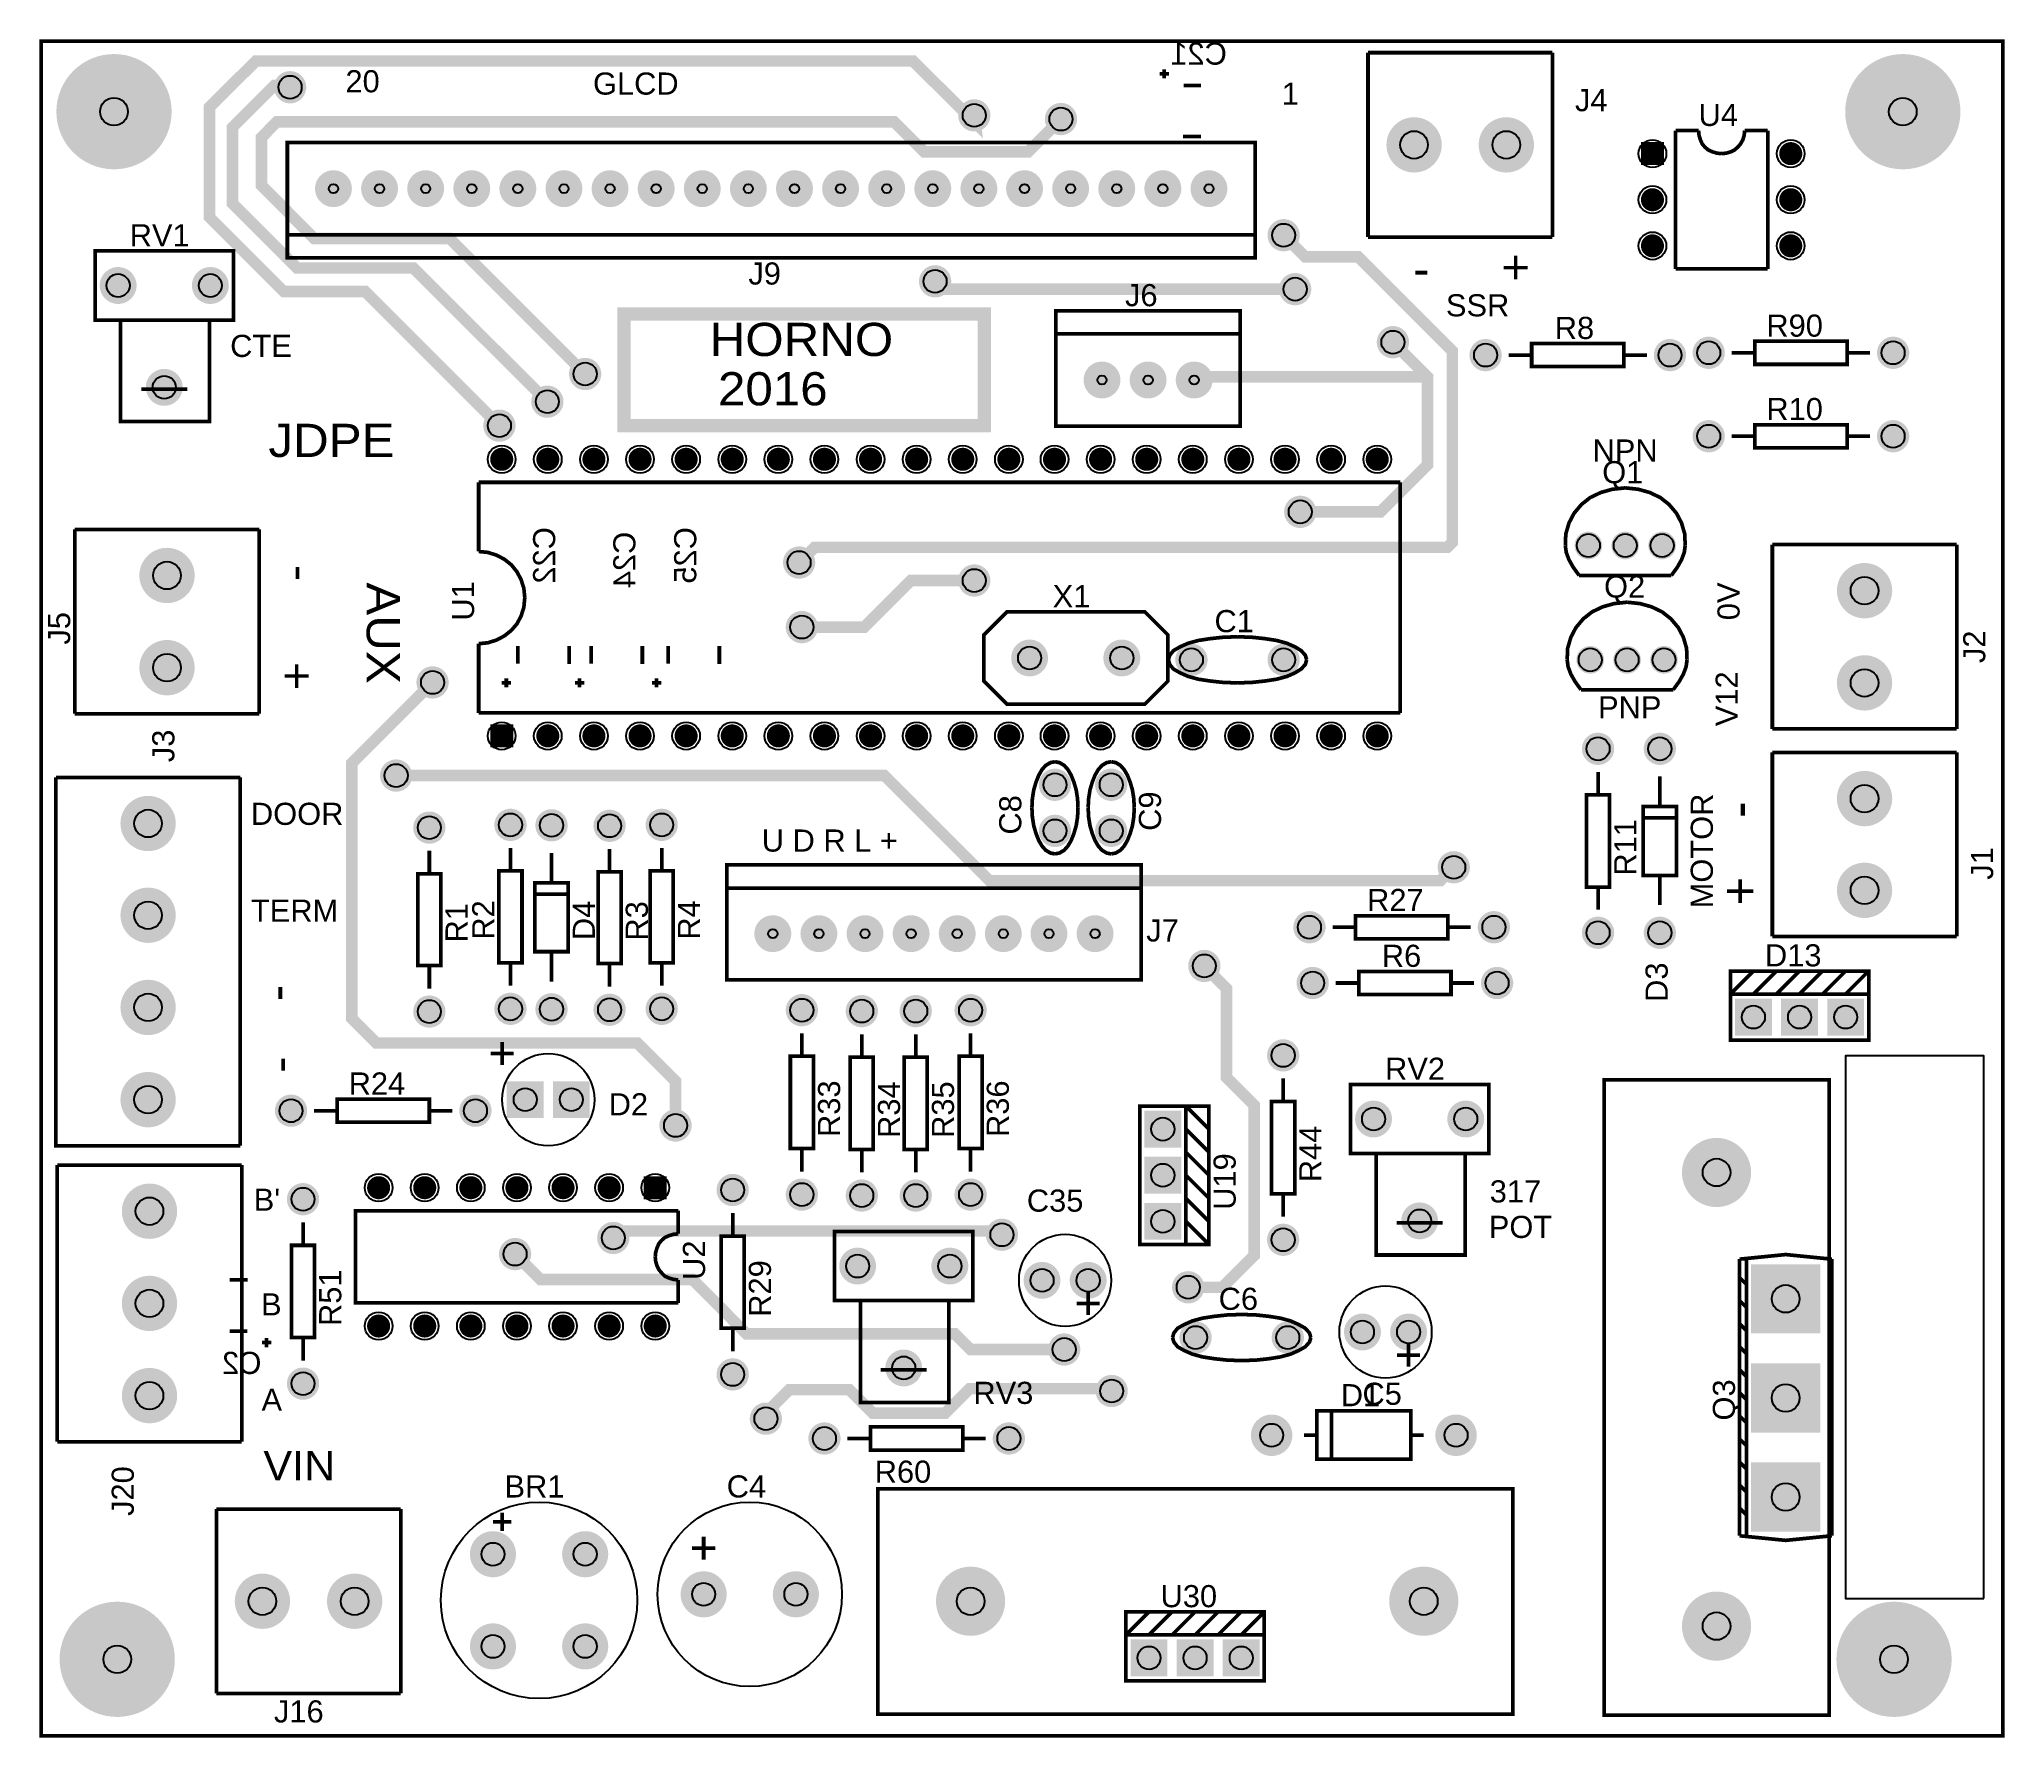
# Model space of a CAD drawing. Extents: x -2.13 to 2.13, y -1.84 to 1.85.
import ezdxf

# ---------------------------------------------------------------- set-up
doc = ezdxf.new("R2010")
doc.units = 0
doc.layers.get('0').update_dxf_attribs({"linetype": 'CONTINUOUS'})

# ---------------------------------------------------------------- blocks, each defined once
blk = doc.blocks.new('EPAD')
at = {"const_width": 0.5}
blk.add_lwpolyline([(-0.25, 0, 1), (0.25, 0, 1)], format="xyb", close=True, dxfattribs=at)
blk = doc.blocks.new('RPAD')
blk.add_trace([(-0.5, -0.5), (-0.5, 0.5), (0.5, -0.5), (0.5, 0.5)])

msp = doc.modelspace()

# ---------------------------------------------------------------- linework, layer by layer
for points, const_width in [([(-2.126, -1.834), (2.129, -1.834), (2.129, 1.842), (-2.126, 1.842), (-2.126, -1.834)], 0.008), ([(-1.132, 1.008), (-1.423, 1.299), (-1.6, 1.299), (-1.761, 1.46), (-1.761, 1.699), (-1.66, 1.799), (-0.235, 1.799), (-0.1, 1.665), (-0.102, 1.681)], 0.025), ([(0.752, 1.417), (0.752, 1.817)], 0.008), ([(1.152, 1.817), (0.752, 1.817)], 0.008), ([(1.152, 1.417), (1.152, 1.817)], 0.008), ([(-1.028, 1.06), (-1.319, 1.35), (-1.571, 1.35), (-1.711, 1.49), (-1.711, 1.655), (-1.62, 1.746), (-1.586, 1.746), (-1.586, 1.742)], 0.025), ([(0.32, 1.771), (0.3, 1.771)], 0.008), ([(0.31, 1.761), (0.31, 1.781)], 0.008), ([(0.39, 1.746), (0.352, 1.746)], 0.008), ([(-0.946, 1.12), (-1.24, 1.414), (-1.534, 1.414), (-1.648, 1.529), (-1.648, 1.633), (-1.615, 1.667), (-0.276, 1.667), (-0.211, 1.602), (0.015, 1.602), (0.086, 1.673)], 0.025), ([(-1.592, 1.372), (0.507, 1.372), (0.507, 1.622), (-1.592, 1.622), (-1.592, 1.372)], 0.008), ([(0.39, 1.635), (0.351, 1.635)], 0.008), ([(1.419, 1.648), (1.469, 1.648)], 0.008), ([(1.419, 1.648), (1.419, 1.348)], 0.008), ([(1.519, 1.598), (1.509, 1.599), (1.499, 1.602), (1.49, 1.606), (1.483, 1.612), (1.477, 1.619), (1.473, 1.628), (1.47, 1.638), (1.469, 1.648)], 0.008), ([(1.519, 1.598), (1.529, 1.599), (1.539, 1.602), (1.547, 1.606), (1.554, 1.612), (1.56, 1.619), (1.565, 1.628), (1.568, 1.638), (1.569, 1.648)], 0.008), ([(1.569, 1.648), (1.619, 1.648)], 0.008), ([(1.619, 1.648), (1.619, 1.348)], 0.008), ([(0.507, 1.422), (-1.592, 1.422)], 0.008), ([(-0.482, 0.711), (-0.448, 0.744), (0.924, 0.744), (0.935, 0.755), (0.935, 1.17), (0.731, 1.374), (0.616, 1.374), (0.569, 1.421)], 0.025), ([(1.152, 1.417), (0.752, 1.417)], 0.008), ([(-2.009, 1.237), (-1.709, 1.237), (-1.709, 1.387), (-2.009, 1.387), (-2.009, 1.237)], 0.008), ([(0.594, 1.304), (-0.17, 1.304), (-0.187, 1.321)], 0.025), ([(1.419, 1.348), (1.619, 1.348)], 0.008), ([(-1.954, 1.017), (-1.761, 1.017), (-1.761, 1.237), (-1.954, 1.237), (-1.954, 1.017)], 0.008), ([(-0.862, 1.008), (-0.08, 1.008), (-0.08, 1.25), (-0.862, 1.25), (-0.862, 1.008)], 0.029), ([(0.075, 1.007), (0.475, 1.007), (0.475, 1.257), (0.075, 1.257), (0.075, 1.007)], 0.008), ([(0.075, 1.207), (0.475, 1.207)], 0.008), ([(0.605, 0.821), (0.779, 0.821), (0.881, 0.923), (0.881, 1.114), (0.806, 1.189)], 0.025), ([(1.591, 1.141), (1.791, 1.141), (1.791, 1.191), (1.591, 1.191), (1.591, 1.141)], 0.008), ([(1.057, 1.161), (1.107, 1.161)], 0.008), ([(1.107, 1.136), (1.307, 1.136), (1.307, 1.186), (1.107, 1.186), (1.107, 1.136)], 0.008), ([(1.307, 1.161), (1.357, 1.161)], 0.008), ([(1.541, 1.166), (1.591, 1.166)], 0.008), ([(1.791, 1.166), (1.841, 1.166)], 0.008), ([(0.881, 1.114), (0.382, 1.114), (0.375, 1.107)], 0.025), ([(-1.809, 1.087), (-1.909, 1.087)], 0.008), ([(1.541, 0.985), (1.591, 0.985)], 0.008), ([(1.591, 0.96), (1.791, 0.96), (1.791, 1.01), (1.591, 1.01), (1.591, 0.96)], 0.008), ([(1.791, 0.985), (1.841, 0.985)], 0.008), ([(-1.177, 0.735), (-1.177, 0.885)], 0.008), ([(-1.177, 0.885), (0.822, 0.885)], 0.008), ([(0.822, 0.885), (0.822, 0.385)], 0.008), ([(1.18, 0.748), (1.181, 0.773), (1.188, 0.797), (1.199, 0.818), (1.215, 0.837), (1.234, 0.852), (1.257, 0.863), (1.282, 0.87), (1.31, 0.873)], 0.008), ([(1.44, 0.748), (1.439, 0.773), (1.432, 0.797), (1.421, 0.818), (1.405, 0.837), (1.386, 0.852), (1.363, 0.863), (1.338, 0.87), (1.31, 0.873)], 0.008), ([(-2.053, 0.783), (-1.653, 0.783)], 0.008), ([(-2.053, 0.383), (-2.053, 0.783)], 0.008), ([(-1.653, 0.383), (-1.653, 0.783)], 0.008), ([(-1.077, 0.635), (-1.079, 0.655), (-1.085, 0.674), (-1.094, 0.691), (-1.106, 0.706), (-1.121, 0.718), (-1.138, 0.727), (-1.157, 0.733), (-1.177, 0.735)], 0.008), ([(1.18, 0.748), (1.182, 0.733), (1.188, 0.717), (1.197, 0.701), (1.21, 0.683)], 0.008), ([(1.44, 0.748), (1.438, 0.733), (1.432, 0.717), (1.423, 0.701), (1.41, 0.683)], 0.008), ([(1.629, 0.75), (2.029, 0.75)], 0.008), ([(1.629, 0.35), (1.629, 0.75)], 0.008), ([(2.029, 0.35), (2.029, 0.75)], 0.008), ([(-0.476, 0.571), (-0.341, 0.571), (-0.24, 0.672), (-0.102, 0.672)], 0.025), ([(1.21, 0.683), (1.41, 0.683)], 0.008), ([(-1.077, 0.635), (-1.079, 0.614), (-1.085, 0.595), (-1.094, 0.578), (-1.106, 0.564), (-1.121, 0.552), (-1.138, 0.543), (-1.157, 0.537), (-1.177, 0.535)], 0.008), ([(-0.031, 0.604), (0.268, 0.604), (0.318, 0.554), (0.318, 0.454), (0.268, 0.404), (-0.031, 0.404), (-0.081, 0.454), (-0.081, 0.554), (-0.031, 0.604)], 0.008), ([(1.184, 0.5), (1.185, 0.525), (1.192, 0.549), (1.203, 0.57), (1.219, 0.589), (1.238, 0.604), (1.261, 0.615), (1.286, 0.622), (1.314, 0.625)], 0.008), ([(1.444, 0.5), (1.443, 0.525), (1.436, 0.549), (1.425, 0.57), (1.409, 0.589), (1.39, 0.604), (1.367, 0.615), (1.342, 0.622), (1.314, 0.625)], 0.008), ([(-1.177, 0.385), (-1.177, 0.535)], 0.008), ([(-1.092, 0.53), (-1.092, 0.492)], 0.008), ([(-0.981, 0.53), (-0.981, 0.491)], 0.008), ([(-0.933, 0.53), (-0.933, 0.492)], 0.008), ([(-0.822, 0.53), (-0.822, 0.491)], 0.008), ([(-0.766, 0.53), (-0.766, 0.492)], 0.008), ([(-0.655, 0.53), (-0.655, 0.491)], 0.008), ([(0.319, 0.5), (0.322, 0.51), (0.33, 0.52), (0.344, 0.528), (0.362, 0.536), (0.384, 0.542), (0.41, 0.546), (0.438, 0.549), (0.469, 0.55)], 0.008), ([(0.619, 0.5), (0.616, 0.51), (0.607, 0.52), (0.594, 0.528), (0.576, 0.536), (0.554, 0.542), (0.528, 0.546), (0.5, 0.549), (0.469, 0.55)], 0.008), ([(0.319, 0.5), (0.322, 0.49), (0.33, 0.48), (0.344, 0.472), (0.362, 0.464), (0.384, 0.458), (0.41, 0.454), (0.438, 0.451), (0.469, 0.45)], 0.008), ([(0.619, 0.5), (0.616, 0.49), (0.607, 0.48), (0.594, 0.472), (0.576, 0.464), (0.554, 0.458), (0.528, 0.454), (0.5, 0.451), (0.469, 0.45)], 0.008), ([(1.184, 0.5), (1.186, 0.485), (1.192, 0.469), (1.201, 0.453), (1.214, 0.435)], 0.008), ([(1.444, 0.5), (1.442, 0.485), (1.436, 0.469), (1.427, 0.453), (1.414, 0.435)], 0.008), ([(-0.75, -0.51), (-0.75, -0.414), (-0.833, -0.331), (-1.399, -0.331), (-1.452, -0.278), (-1.452, 0.276), (-1.277, 0.451)], 0.025), ([(-1.107, 0.45), (-1.127, 0.45)], 0.008), ([(-1.117, 0.46), (-1.117, 0.44)], 0.008), ([(-0.948, 0.45), (-0.968, 0.45)], 0.008), ([(-0.958, 0.46), (-0.958, 0.44)], 0.008), ([(-0.781, 0.45), (-0.801, 0.45)], 0.008), ([(-0.791, 0.46), (-0.791, 0.44)], 0.008), ([(1.214, 0.435), (1.414, 0.435)], 0.008), ([(-2.053, 0.383), (-1.653, 0.383)], 0.008), ([(-1.177, 0.385), (0.822, 0.385)], 0.008), ([(1.629, 0.35), (2.029, 0.35)], 0.008), ([(1.629, 0.299), (2.029, 0.299)], 0.008), ([(1.629, -0.1), (1.629, 0.299)], 0.008), ([(2.029, -0.1), (2.029, 0.299)], 0.008), ([(-1.356, 0.249), (-0.297, 0.249), (-0.069, 0.021), (0.909, 0.021), (0.938, 0.05)], 0.025), ([(0.073, 0.279), (0.063, 0.277), (0.053, 0.271), (0.045, 0.262), (0.038, 0.25), (0.032, 0.235), (0.027, 0.218), (0.024, 0.199), (0.023, 0.179)], 0.008), ([(0.073, 0.279), (0.083, 0.277), (0.093, 0.271), (0.101, 0.262), (0.108, 0.25), (0.114, 0.235), (0.119, 0.218), (0.122, 0.199), (0.123, 0.179)], 0.008), ([(0.195, 0.279), (0.185, 0.277), (0.175, 0.271), (0.167, 0.262), (0.16, 0.25), (0.154, 0.235), (0.149, 0.218), (0.146, 0.199), (0.145, 0.179)], 0.008), ([(0.195, 0.279), (0.205, 0.277), (0.215, 0.271), (0.223, 0.262), (0.23, 0.25), (0.236, 0.235), (0.241, 0.218), (0.244, 0.199), (0.245, 0.179)], 0.008), ([(1.251, 0.257), (1.251, 0.207)], 0.008), ([(-1.694, 0.245), (-2.094, 0.245)], 0.008), ([(-1.694, -0.554), (-2.094, -0.554), (-2.094, 0.245)], 0.008), ([(-1.694, 0.245), (-1.694, -0.554)], 0.008), ([(1.385, 0.182), (1.385, 0.247)], 0.008), ([(0.073, 0.079), (0.063, 0.081), (0.053, 0.087), (0.045, 0.096), (0.038, 0.108), (0.032, 0.123), (0.027, 0.14), (0.024, 0.159), (0.023, 0.179)], 0.008), ([(0.073, 0.079), (0.083, 0.081), (0.093, 0.087), (0.101, 0.096), (0.108, 0.108), (0.114, 0.123), (0.119, 0.14), (0.122, 0.159), (0.123, 0.179)], 0.008), ([(0.195, 0.079), (0.185, 0.081), (0.175, 0.087), (0.167, 0.096), (0.16, 0.108), (0.154, 0.123), (0.149, 0.14), (0.146, 0.159), (0.145, 0.179)], 0.008), ([(0.195, 0.079), (0.205, 0.081), (0.215, 0.087), (0.223, 0.096), (0.23, 0.108), (0.236, 0.123), (0.241, 0.14), (0.244, 0.159), (0.245, 0.179)], 0.008), ([(1.226, 0.007), (1.276, 0.007), (1.276, 0.207), (1.226, 0.207), (1.226, 0.007)], 0.008), ([(1.349, 0.032), (1.421, 0.032), (1.421, 0.182), (1.349, 0.182), (1.349, 0.032)], 0.008), ([(1.42, 0.157), (1.35, 0.157)], 0.008), ([(-1.284, 0.086), (-1.284, 0.036)], 0.008), ([(-1.108, 0.042), (-1.108, 0.092)], 0.008), ([(-0.893, 0.09), (-0.893, 0.04)], 0.008), ([(-0.78, 0.092), (-0.78, 0.042)], 0.008), ([(-1.133, -0.157), (-1.083, -0.157), (-1.083, 0.042), (-1.133, 0.042), (-1.133, -0.157)], 0.008), ([(-1.019, 0.016), (-1.019, 0.081)], 0.008), ([(-0.918, -0.159), (-0.868, -0.159), (-0.868, 0.04), (-0.918, 0.04), (-0.918, -0.159)], 0.008), ([(-0.805, -0.157), (-0.755, -0.157), (-0.755, 0.042), (-0.805, 0.042), (-0.805, -0.157)], 0.008), ([(-0.639, -0.194), (0.26, -0.194), (0.26, 0.055), (-0.639, 0.055), (-0.639, -0.194)], 0.008), ([(-1.309, -0.163), (-1.259, -0.163), (-1.259, 0.036), (-1.309, 0.036), (-1.309, -0.163)], 0.008), ([(-1.055, -0.133), (-0.983, -0.133), (-0.983, 0.016), (-1.055, 0.016), (-1.055, -0.133)], 0.008), ([(-0.639, 0.005), (0.26, 0.005)], 0.008), ([(1.251, 0.007), (1.251, -0.042)], 0.008), ([(1.385, 0.032), (1.385, -0.032)], 0.008), ([(-0.984, -0.008), (-1.054, -0.008)], 0.008), ([(0.675, -0.08), (0.725, -0.08)], 0.008), ([(0.725, -0.105), (0.925, -0.105), (0.925, -0.055), (0.725, -0.055), (0.725, -0.105)], 0.008), ([(0.925, -0.08), (0.975, -0.08)], 0.008), ([(1.629, -0.1), (2.029, -0.1)], 0.008), ([(-1.284, -0.163), (-1.284, -0.213)], 0.008), ([(-1.108, -0.207), (-1.108, -0.157)], 0.008), ([(-1.019, -0.133), (-1.019, -0.198)], 0.008), ([(-0.893, -0.159), (-0.893, -0.209)], 0.008), ([(-0.78, -0.157), (-0.78, -0.207)], 0.008), ([(0.362, -0.861), (0.436, -0.861), (0.505, -0.792), (0.505, -0.466), (0.445, -0.406), (0.445, -0.213), (0.397, -0.164)], 0.025), ([(0.682, -0.201), (0.732, -0.201)], 0.008), ([(0.732, -0.226), (0.932, -0.226), (0.932, -0.176), (0.732, -0.176), (0.732, -0.226)], 0.008), ([(0.932, -0.201), (0.982, -0.201)], 0.008), ([(1.538, -0.225), (1.538, -0.175), (1.838, -0.175), (1.838, -0.225)], 0.008), ([(1.538, -0.225), (1.588, -0.175)], 0.008), ([(1.588, -0.225), (1.638, -0.175)], 0.008), ([(1.638, -0.225), (1.688, -0.175)], 0.008), ([(1.688, -0.225), (1.738, -0.175)], 0.008), ([(1.738, -0.225), (1.788, -0.175)], 0.008), ([(1.788, -0.225), (1.838, -0.175)], 0.008), ([(1.538, -0.325), (1.838, -0.325), (1.838, -0.225), (1.538, -0.225), (1.538, -0.325)], 0.008), ([(-1.126, -0.329), (-1.126, -0.379)], 0.008), ([(-0.476, -0.31), (-0.476, -0.36)], 0.008), ([(-0.346, -0.312), (-0.346, -0.362)], 0.008), ([(-0.229, -0.312), (-0.229, -0.362)], 0.008), ([(-0.11, -0.31), (-0.11, -0.36)], 0.008), ([(-1.151, -0.354), (-1.101, -0.354)], 0.008), ([(-0.501, -0.56), (-0.451, -0.56), (-0.451, -0.36), (-0.501, -0.36), (-0.501, -0.56)], 0.008), ([(-0.371, -0.562), (-0.321, -0.562), (-0.321, -0.362), (-0.371, -0.362), (-0.371, -0.562)], 0.008), ([(-0.254, -0.562), (-0.204, -0.562), (-0.204, -0.362), (-0.254, -0.362), (-0.254, -0.562)], 0.008), ([(-0.135, -0.56), (-0.085, -0.56), (-0.085, -0.36), (-0.135, -0.36), (-0.135, -0.56)], 0.008), ([(0.568, -0.408), (0.568, -0.458)], 0.008), ([(0.714, -0.571), (1.014, -0.571), (1.014, -0.421), (0.714, -0.421), (0.714, -0.571)], 0.008), ([(1.264, -1.789), (1.752, -1.789), (1.752, -0.411), (1.264, -0.411), (1.264, -1.789)], 0.008), ([(-1.484, -0.503), (-1.284, -0.503), (-1.284, -0.453), (-1.484, -0.453), (-1.484, -0.503)], 0.008), ([(0.257, -0.768), (0.357, -0.768), (0.357, -0.468), (0.257, -0.468), (0.257, -0.768)], 0.008), ([(0.357, -0.468), (0.407, -0.468), (0.407, -0.768), (0.357, -0.768)], 0.008), ([(0.357, -0.468), (0.407, -0.518)], 0.008), ([(0.543, -0.658), (0.593, -0.658), (0.593, -0.458), (0.543, -0.458), (0.543, -0.658)], 0.008), ([(-1.534, -0.478), (-1.484, -0.478)], 0.008), ([(-1.284, -0.478), (-1.234, -0.478)], 0.008), ([(0.357, -0.518), (0.407, -0.568)], 0.008), ([(-1.691, -0.596), (-2.091, -0.596)], 0.008), ([(-2.091, -0.596), (-2.091, -1.196)], 0.008), ([(-1.691, -1.196), (-1.691, -0.596)], 0.008), ([(-0.476, -0.56), (-0.476, -0.61)], 0.008), ([(-0.346, -0.562), (-0.346, -0.612)], 0.008), ([(-0.229, -0.562), (-0.229, -0.612)], 0.008), ([(-0.11, -0.56), (-0.11, -0.61)], 0.008), ([(0.357, -0.568), (0.407, -0.618)], 0.008), ([(0.77, -0.791), (0.963, -0.791), (0.963, -0.571), (0.77, -0.571), (0.77, -0.791)], 0.008), ([(0.357, -0.618), (0.407, -0.668)], 0.008), ([(0.357, -0.668), (0.407, -0.718)], 0.008), ([(0.568, -0.658), (0.568, -0.708)], 0.008), ([(-1.558, -0.72), (-1.558, -0.77)], 0.008), ([(-0.744, -0.695), (-1.444, -0.695), (-1.444, -0.895), (-0.744, -0.895)], 0.008), ([(-0.744, -0.695), (-0.744, -0.745)], 0.008), ([(-0.626, -0.7), (-0.626, -0.75)], 0.008), ([(0.357, -0.718), (0.407, -0.768)], 0.008), ([(0.914, -0.721), (0.814, -0.721)], 0.008), ([(-1.583, -0.97), (-1.533, -0.97), (-1.533, -0.77), (-1.583, -0.77), (-1.583, -0.97)], 0.008), ([(-0.042, -0.747), (-0.05, -0.739), (-0.87, -0.739), (-0.885, -0.754)], 0.025), ([(-0.794, -0.795), (-0.793, -0.785), (-0.79, -0.775), (-0.786, -0.766), (-0.78, -0.759), (-0.773, -0.753), (-0.764, -0.749), (-0.754, -0.746), (-0.744, -0.745)], 0.008), ([(-0.651, -0.95), (-0.601, -0.95), (-0.601, -0.75), (-0.651, -0.75), (-0.651, -0.95)], 0.008), ([(-0.405, -0.89), (-0.105, -0.89), (-0.105, -0.74), (-0.405, -0.74), (-0.405, -0.89)], 0.008), ([(0.093, -0.996), (-0.11, -0.996), (-0.144, -0.962), (-0.596, -0.962), (-0.713, -0.844), (-1.043, -0.844), (-1.098, -0.789)], 0.025), ([(-0.794, -0.795), (-0.793, -0.805), (-0.79, -0.815), (-0.786, -0.823), (-0.78, -0.83), (-0.773, -0.837), (-0.764, -0.841), (-0.754, -0.844), (-0.744, -0.845)], 0.008), ([(1.758, -0.8), (1.658, -0.79), (1.558, -0.8)], 0.008), ([(1.558, -1.4), (1.558, -0.8)], 0.008), ([(1.573, -1.4), (1.573, -0.8)], 0.008), ([(1.758, -0.8), (1.758, -1.4)], 0.008), ([(-1.717, -0.845), (-1.678, -0.845)], 0.008), ([(-0.744, -0.845), (-0.744, -0.895)], 0.008), ([(1.573, -0.855), (1.558, -0.84)], 0.008), ([(-0.349, -1.111), (-0.157, -1.111), (-0.157, -0.89), (-0.349, -0.89), (-0.349, -1.111)], 0.008), ([(0.17, -0.896), (0.12, -0.896)], 0.008), ([(0.145, -0.921), (0.145, -0.871)], 0.008), ([(1.573, -0.905), (1.558, -0.89)], 0.008), ([(1.573, -0.905), (1.558, -0.89)], 0.008), ([(0.328, -0.97), (0.331, -0.96), (0.339, -0.95), (0.353, -0.942), (0.371, -0.934), (0.393, -0.928), (0.419, -0.924), (0.447, -0.921), (0.478, -0.92)], 0.008), ([(0.628, -0.97), (0.625, -0.96), (0.616, -0.95), (0.602, -0.942), (0.584, -0.934), (0.562, -0.928), (0.537, -0.924), (0.509, -0.921), (0.478, -0.92)], 0.008), ([(1.573, -0.955), (1.558, -0.94)], 0.008), ([(1.573, -0.955), (1.558, -0.94)], 0.008), ([(-1.717, -0.956), (-1.679, -0.956)], 0.008), ([(-1.647, -0.981), (-1.627, -0.981)], 0.008), ([(-1.637, -0.971), (-1.637, -0.991)], 0.008), ([(-1.558, -0.97), (-1.558, -1.02)], 0.008), ([(-0.626, -0.95), (-0.626, -1)], 0.008), ([(0.328, -0.97), (0.331, -0.98), (0.339, -0.99), (0.353, -0.998), (0.371, -1.006), (0.393, -1.012), (0.419, -1.016), (0.447, -1.019), (0.478, -1.02)], 0.008), ([(0.628, -0.97), (0.625, -0.98), (0.616, -0.99), (0.602, -0.998), (0.584, -1.006), (0.562, -1.012), (0.537, -1.016), (0.509, -1.019), (0.478, -1.02)], 0.008), ([(0.84, -1.033), (0.84, -0.983)], 0.008), ([(0.865, -1.008), (0.815, -1.008)], 0.008), ([(1.573, -1.005), (1.558, -0.99)], 0.008), ([(1.573, -1.005), (1.558, -0.99)], 0.008), ([(-0.205, -1.04), (-0.305, -1.04)], 0.008), ([(1.573, -1.055), (1.558, -1.04)], 0.008), ([(1.573, -1.055), (1.558, -1.04)], 0.008), ([(-0.554, -1.146), (-0.554, -1.134), (-0.503, -1.083), (-0.449, -1.083), (-0.373, -1.083), (-0.322, -1.134), (-0.165, -1.134), (-0.112, -1.081), (0.191, -1.081), (0.196, -1.086)], 0.025), ([(1.573, -1.105), (1.558, -1.09)], 0.008), ([(1.573, -1.105), (1.558, -1.09)], 0.008), ([(0.641, -1.234), (0.845, -1.234), (0.845, -1.129), (0.641, -1.129), (0.641, -1.234)], 0.008), ([(0.673, -1.13), (0.673, -1.233)], 0.008), ([(1.573, -1.155), (1.558, -1.14)], 0.008), ([(1.573, -1.155), (1.558, -1.14)], 0.008), ([(-1.691, -1.196), (-2.091, -1.196)], 0.008), ([(-0.377, -1.189), (-0.327, -1.189)], 0.008), ([(-0.327, -1.214), (-0.127, -1.214), (-0.127, -1.164), (-0.327, -1.164), (-0.327, -1.214)], 0.008), ([(-0.127, -1.189), (-0.077, -1.189)], 0.008), ([(0.613, -1.182), (0.641, -1.182)], 0.008), ([(0.845, -1.182), (0.873, -1.182)], 0.008), ([(1.573, -1.205), (1.558, -1.19)], 0.008), ([(1.573, -1.205), (1.558, -1.19)], 0.008), ([(1.573, -1.255), (1.558, -1.24)], 0.008), ([(1.573, -1.255), (1.558, -1.24)], 0.008), ([(-0.311, -1.787), (1.066, -1.787), (1.066, -1.298), (-0.311, -1.298), (-0.311, -1.787)], 0.008), ([(1.573, -1.305), (1.558, -1.29)], 0.008), ([(1.573, -1.305), (1.558, -1.29)], 0.008), ([(-1.746, -1.342), (-1.746, -1.742)], 0.008), ([(-1.746, -1.342), (-1.346, -1.342)], 0.008), ([(-1.346, -1.342), (-1.346, -1.742)], 0.008), ([(-1.126, -1.35), (-1.126, -1.39)], 0.008), ([(1.573, -1.355), (1.558, -1.34)], 0.008), ([(-1.146, -1.37), (-1.106, -1.37)], 0.008), ([(-0.689, -1.402), (-0.689, -1.452)], 0.008), ([(1.758, -1.4), (1.658, -1.41), (1.558, -1.4)], 0.008), ([(-0.714, -1.427), (-0.664, -1.427)], 0.008), ([(0.227, -1.615), (0.227, -1.565), (0.527, -1.565), (0.527, -1.615)], 0.008), ([(0.227, -1.615), (0.277, -1.565)], 0.008), ([(0.277, -1.615), (0.327, -1.565)], 0.008), ([(0.327, -1.615), (0.377, -1.565)], 0.008), ([(0.377, -1.615), (0.427, -1.565)], 0.008), ([(0.427, -1.615), (0.477, -1.565)], 0.008), ([(0.477, -1.615), (0.527, -1.565)], 0.008), ([(0.227, -1.715), (0.527, -1.715), (0.527, -1.615), (0.227, -1.615), (0.227, -1.715)], 0.008), ([(-1.746, -1.742), (-1.346, -1.742)], 0.008)]:
    msp.add_lwpolyline(points, dxfattribs=dict(const_width=const_width))
msp.add_lwpolyline([(2.088, -1.536), (2.088, -0.359), (1.788, -0.359), (1.788, -1.536), (2.088, -1.536)])
for centre, radius in [((-1.586, 1.742), 0.025), ((-1.968, 1.689), 0.03), ((-0.102, 1.681), 0.025), ((1.912, 1.689), 0.03), ((0.086, 1.673), 0.025), ((0.852, 1.617), 0.03), ((1.052, 1.617), 0.03), ((1.369, 1.598), 0.03), ((1.669, 1.598), 0.03), ((-1.492, 1.522), 0.01), ((-1.392, 1.522), 0.01), ((-1.292, 1.522), 0.01), ((-1.192, 1.522), 0.01), ((-1.092, 1.522), 0.01), ((-0.992, 1.522), 0.01), ((-0.892, 1.522), 0.01), ((-0.792, 1.522), 0.01), ((-0.692, 1.522), 0.01), ((-0.592, 1.522), 0.01), ((-0.492, 1.522), 0.01), ((-0.392, 1.522), 0.01), ((-0.292, 1.522), 0.01), ((-0.192, 1.522), 0.01), ((-0.092, 1.522), 0.01), ((0.007, 1.522), 0.01), ((0.107, 1.522), 0.01), ((0.207, 1.522), 0.01), ((0.307, 1.522), 0.01), ((0.407, 1.522), 0.01), ((1.369, 1.498), 0.03), ((1.669, 1.498), 0.03), ((0.569, 1.421), 0.025), ((1.369, 1.398), 0.03), ((1.669, 1.398), 0.03), ((-1.959, 1.312), 0.025), ((-1.759, 1.312), 0.025), ((-0.187, 1.321), 0.025), ((0.594, 1.304), 0.025), ((0.806, 1.189), 0.025), ((1.007, 1.161), 0.025), ((1.407, 1.161), 0.025), ((1.491, 1.166), 0.025), ((1.891, 1.166), 0.025), ((-1.859, 1.091), 0.025), ((-0.946, 1.12), 0.025), ((0.175, 1.107), 0.01), ((0.275, 1.107), 0.01), ((0.375, 1.107), 0.01), ((-1.028, 1.06), 0.025), ((-1.132, 1.008), 0.025), ((1.491, 0.985), 0.025), ((1.891, 0.985), 0.025), ((-1.127, 0.935), 0.03), ((-1.027, 0.935), 0.03), ((-0.927, 0.935), 0.03), ((-0.827, 0.935), 0.03), ((-0.727, 0.935), 0.03), ((-0.627, 0.935), 0.03), ((-0.527, 0.935), 0.03), ((-0.427, 0.935), 0.03), ((-0.327, 0.935), 0.03), ((-0.227, 0.935), 0.03), ((-0.127, 0.935), 0.03), ((-0.027, 0.935), 0.03), ((0.072, 0.935), 0.03), ((0.172, 0.935), 0.03), ((0.272, 0.935), 0.03), ((0.372, 0.935), 0.03), ((0.472, 0.935), 0.03), ((0.572, 0.935), 0.03), ((0.672, 0.935), 0.03), ((0.772, 0.935), 0.03), ((0.605, 0.821), 0.025), ((1.23, 0.748), 0.025), ((1.31, 0.748), 0.025), ((1.39, 0.748), 0.025), ((-0.482, 0.711), 0.025), ((-1.853, 0.683), 0.03), ((-0.102, 0.672), 0.025), ((1.829, 0.65), 0.03), ((-0.476, 0.571), 0.025), ((-1.853, 0.483), 0.03), ((0.018, 0.504), 0.025), ((0.218, 0.504), 0.025), ((0.369, 0.5), 0.025), ((0.569, 0.5), 0.025), ((1.234, 0.5), 0.025), ((1.314, 0.5), 0.025), ((1.394, 0.5), 0.025), ((-1.277, 0.451), 0.025), ((1.829, 0.45), 0.03), ((-1.127, 0.335), 0.03), ((-1.027, 0.335), 0.03), ((-0.927, 0.335), 0.03), ((-0.827, 0.335), 0.03), ((-0.727, 0.335), 0.03), ((-0.627, 0.335), 0.03), ((-0.527, 0.335), 0.03), ((-0.427, 0.335), 0.03), ((-0.327, 0.335), 0.03), ((-0.227, 0.335), 0.03), ((-0.127, 0.335), 0.03), ((-0.027, 0.335), 0.03), ((0.072, 0.335), 0.03), ((0.172, 0.335), 0.03), ((0.272, 0.335), 0.03), ((0.372, 0.335), 0.03), ((0.472, 0.335), 0.03), ((0.572, 0.335), 0.03), ((0.672, 0.335), 0.03), ((0.772, 0.335), 0.03), ((1.251, 0.307), 0.025), ((1.385, 0.307), 0.025), ((-1.356, 0.249), 0.025), ((0.073, 0.229), 0.025), ((0.195, 0.229), 0.025), ((1.829, 0.199), 0.03), ((-1.894, 0.145), 0.03), ((-1.284, 0.136), 0.025), ((-1.108, 0.142), 0.025), ((-1.019, 0.141), 0.025), ((-0.893, 0.14), 0.025), ((-0.78, 0.142), 0.025), ((0.073, 0.129), 0.025), ((0.195, 0.129), 0.025), ((0.938, 0.05), 0.025), ((1.829, 0), 0.03), ((-1.894, -0.054), 0.03), ((-0.539, -0.094), 0.01), ((-0.439, -0.094), 0.01), ((-0.339, -0.094), 0.01), ((-0.239, -0.094), 0.01), ((-0.139, -0.094), 0.01), ((-0.039, -0.094), 0.01), ((0.06, -0.094), 0.01), ((0.16, -0.094), 0.01), ((0.625, -0.08), 0.025), ((1.025, -0.08), 0.025), ((1.251, -0.092), 0.025), ((1.385, -0.092), 0.025), ((0.397, -0.164), 0.025), ((0.632, -0.201), 0.025), ((1.032, -0.201), 0.025), ((-1.894, -0.254), 0.03), ((-1.284, -0.263), 0.025), ((-1.108, -0.257), 0.025), ((-1.019, -0.258), 0.025), ((-0.893, -0.259), 0.025), ((-0.78, -0.257), 0.025), ((-0.476, -0.26), 0.025), ((-0.346, -0.262), 0.025), ((-0.229, -0.262), 0.025), ((-0.11, -0.26), 0.025), ((1.588, -0.275), 0.025), ((1.688, -0.275), 0.025), ((1.788, -0.275), 0.025), ((0.568, -0.358), 0.025), ((-1.894, -0.454), 0.03), ((-1.584, -0.478), 0.025), ((-1.184, -0.478), 0.025), ((-1.076, -0.454), 0.025), ((-0.976, -0.454), 0.025), ((-0.75, -0.51), 0.025), ((0.307, -0.518), 0.025), ((0.764, -0.496), 0.025), ((0.964, -0.496), 0.025), ((0.307, -0.618), 0.025), ((1.508, -0.612), 0.03), ((-1.394, -0.645), 0.03), ((-1.294, -0.645), 0.03), ((-1.194, -0.645), 0.03), ((-1.094, -0.645), 0.03), ((-0.994, -0.645), 0.03), ((-0.894, -0.645), 0.03), ((-0.794, -0.645), 0.03), ((-0.626, -0.65), 0.025), ((-0.476, -0.66), 0.025), ((-0.346, -0.662), 0.025), ((-0.229, -0.662), 0.025), ((-0.11, -0.66), 0.025), ((-1.891, -0.696), 0.03), ((-1.558, -0.67), 0.025), ((-0.042, -0.747), 0.025), ((0.307, -0.718), 0.025), ((0.864, -0.717), 0.025), ((-1.098, -0.789), 0.025), ((-0.885, -0.754), 0.025), ((0.568, -0.758), 0.025), ((-0.355, -0.815), 0.025), ((-0.155, -0.815), 0.025), ((0.045, -0.846), 0.025), ((0.145, -0.846), 0.025), ((0.362, -0.861), 0.025), ((-1.891, -0.896), 0.03), ((1.658, -0.886), 0.03), ((-1.394, -0.945), 0.03), ((-1.294, -0.945), 0.03), ((-1.194, -0.945), 0.03), ((-1.094, -0.945), 0.03), ((-0.994, -0.945), 0.03), ((-0.894, -0.945), 0.03), ((-0.794, -0.945), 0.03), ((0.74, -0.958), 0.025), ((0.84, -0.958), 0.025), ((0.093, -0.996), 0.025), ((0.378, -0.97), 0.025), ((0.578, -0.97), 0.025), ((-0.255, -1.036), 0.025), ((-1.558, -1.07), 0.025), ((-0.626, -1.05), 0.025), ((0.196, -1.086), 0.025), ((-1.891, -1.096), 0.03), ((1.658, -1.101), 0.03), ((-0.554, -1.146), 0.025), ((-0.427, -1.189), 0.025), ((-0.027, -1.189), 0.025), ((0.543, -1.182), 0.025), ((0.943, -1.182), 0.025), ((1.658, -1.316), 0.03), ((-1.146, -1.44), 0.025), ((-0.946, -1.44), 0.025), ((-1.646, -1.542), 0.03), ((-1.446, -1.542), 0.03), ((-0.689, -1.527), 0.025), ((-0.489, -1.527), 0.025), ((-0.11, -1.542), 0.03), ((0.873, -1.542), 0.03), ((1.508, -1.596), 0.03), ((-1.146, -1.64), 0.025), ((-0.946, -1.64), 0.025), ((-1.961, -1.668), 0.03), ((0.277, -1.665), 0.025), ((0.377, -1.665), 0.025), ((0.477, -1.665), 0.025), ((1.893, -1.668), 0.03)]:
    msp.add_circle(centre, radius)
at = {"layer": '12632256'}
for centre, radius in [((-1.026, -0.454), 0.1), ((-1.026, -0.454), 0), ((0.095, -0.846), 0.1), ((0.79, -0.958), 0.1), ((-1.046, -1.54), 0.213), ((-0.589, -1.527), 0.2)]:
    msp.add_circle(centre, radius, dxfattribs=at)

# ---------------------------------------------------------------- block references
for name, p, xscale, yscale in [('EPAD', (-1.968, 1.689), 0.25, 0.25), ('EPAD', (1.912, 1.689), 0.25, 0.25), ('EPAD', (-1.586, 1.742), 0.07, 0.07), ('EPAD', (-0.102, 1.681), 0.07, 0.07), ('EPAD', (0.086, 1.673), 0.07, 0.07), ('EPAD', (0.852, 1.617), 0.12, 0.12), ('EPAD', (1.052, 1.617), 0.12, 0.12), ('EPAD', (1.669, 1.598), 0.05, 0.05), ('EPAD', (-1.492, 1.522), 0.08, 0.08), ('EPAD', (-1.392, 1.522), 0.08, 0.08), ('EPAD', (-1.292, 1.522), 0.08, 0.08), ('EPAD', (-1.192, 1.522), 0.08, 0.08), ('EPAD', (-1.092, 1.522), 0.08, 0.08), ('EPAD', (-0.992, 1.522), 0.08, 0.08), ('EPAD', (-0.892, 1.522), 0.08, 0.08), ('EPAD', (-0.792, 1.522), 0.08, 0.08), ('EPAD', (-0.692, 1.522), 0.08, 0.08), ('EPAD', (-0.592, 1.522), 0.08, 0.08), ('EPAD', (-0.492, 1.522), 0.08, 0.08), ('EPAD', (-0.392, 1.522), 0.08, 0.08), ('EPAD', (-0.292, 1.522), 0.08, 0.08), ('EPAD', (-0.192, 1.522), 0.08, 0.08), ('EPAD', (-0.092, 1.522), 0.08, 0.08), ('EPAD', (0.007, 1.522), 0.08, 0.08), ('EPAD', (0.107, 1.522), 0.08, 0.08), ('EPAD', (0.207, 1.522), 0.08, 0.08), ('EPAD', (0.307, 1.522), 0.08, 0.08), ('EPAD', (0.407, 1.522), 0.08, 0.08), ('EPAD', (1.369, 1.498), 0.05, 0.05), ('EPAD', (1.669, 1.498), 0.05, 0.05), ('EPAD', (0.569, 1.421), 0.07, 0.07), ('EPAD', (1.369, 1.398), 0.05, 0.05), ('EPAD', (1.669, 1.398), 0.05, 0.05), ('EPAD', (-1.959, 1.312), 0.08, 0.08), ('EPAD', (-1.759, 1.312), 0.08, 0.08), ('EPAD', (-0.187, 1.321), 0.07, 0.07), ('EPAD', (0.594, 1.304), 0.07, 0.07), ('EPAD', (0.806, 1.189), 0.07, 0.07), ('EPAD', (1.007, 1.161), 0.07, 0.07), ('EPAD', (1.407, 1.161), 0.07, 0.07), ('EPAD', (1.491, 1.166), 0.07, 0.07), ('EPAD', (1.891, 1.166), 0.07, 0.07), ('EPAD', (-0.946, 1.12), 0.07, 0.07), ('EPAD', (-1.859, 1.091), 0.08, 0.08), ('EPAD', (0.175, 1.107), 0.08, 0.08), ('EPAD', (0.275, 1.107), 0.08, 0.08), ('EPAD', (0.375, 1.107), 0.08, 0.08), ('EPAD', (-1.028, 1.06), 0.07, 0.07), ('EPAD', (-1.132, 1.008), 0.07, 0.07), ('EPAD', (1.491, 0.985), 0.07, 0.07), ('EPAD', (1.891, 0.985), 0.07, 0.07), ('EPAD', (-1.127, 0.935), 0.05, 0.05), ('EPAD', (-1.027, 0.935), 0.05, 0.05), ('EPAD', (-0.927, 0.935), 0.05, 0.05), ('EPAD', (-0.827, 0.935), 0.05, 0.05), ('EPAD', (-0.727, 0.935), 0.05, 0.05), ('EPAD', (-0.627, 0.935), 0.05, 0.05), ('EPAD', (-0.527, 0.935), 0.05, 0.05), ('EPAD', (-0.427, 0.935), 0.05, 0.05), ('EPAD', (-0.327, 0.935), 0.05, 0.05), ('EPAD', (-0.227, 0.935), 0.05, 0.05), ('EPAD', (-0.127, 0.935), 0.05, 0.05), ('EPAD', (-0.027, 0.935), 0.05, 0.05), ('EPAD', (0.072, 0.935), 0.05, 0.05), ('EPAD', (0.172, 0.935), 0.05, 0.05), ('EPAD', (0.272, 0.935), 0.05, 0.05), ('EPAD', (0.372, 0.935), 0.05, 0.05), ('EPAD', (0.472, 0.935), 0.05, 0.05), ('EPAD', (0.572, 0.935), 0.05, 0.05), ('EPAD', (0.672, 0.935), 0.05, 0.05), ('EPAD', (0.772, 0.935), 0.05, 0.05), ('EPAD', (0.605, 0.821), 0.07, 0.07), ('EPAD', (1.23, 0.748), 0.06, 0.06), ('EPAD', (1.31, 0.748), 0.06, 0.06), ('EPAD', (1.39, 0.748), 0.06, 0.06), ('EPAD', (-1.853, 0.683), 0.12, 0.12), ('EPAD', (-0.482, 0.711), 0.07, 0.07), ('EPAD', (-0.102, 0.672), 0.07, 0.07), ('EPAD', (1.829, 0.65), 0.12, 0.12), ('EPAD', (-0.476, 0.571), 0.07, 0.07), ('EPAD', (-1.853, 0.483), 0.12, 0.12), ('EPAD', (0.018, 0.504), 0.08, 0.08), ('EPAD', (0.218, 0.504), 0.08, 0.08), ('EPAD', (0.369, 0.5), 0.07, 0.07), ('EPAD', (0.569, 0.5), 0.07, 0.07), ('EPAD', (1.234, 0.5), 0.06, 0.06), ('EPAD', (1.314, 0.5), 0.06, 0.06), ('EPAD', (1.394, 0.5), 0.06, 0.06), ('EPAD', (-1.277, 0.451), 0.07, 0.07), ('EPAD', (1.829, 0.45), 0.12, 0.12), ('RPAD', (-1.127, 0.335), 0.05, 0.05), ('EPAD', (-1.027, 0.335), 0.05, 0.05), ('EPAD', (-0.927, 0.335), 0.05, 0.05), ('EPAD', (-0.827, 0.335), 0.05, 0.05), ('EPAD', (-0.727, 0.335), 0.05, 0.05), ('EPAD', (-0.627, 0.335), 0.05, 0.05), ('EPAD', (-0.527, 0.335), 0.05, 0.05), ('EPAD', (-0.427, 0.335), 0.05, 0.05), ('EPAD', (-0.327, 0.335), 0.05, 0.05), ('EPAD', (-0.227, 0.335), 0.05, 0.05), ('EPAD', (-0.127, 0.335), 0.05, 0.05), ('EPAD', (-0.027, 0.335), 0.05, 0.05), ('EPAD', (0.072, 0.335), 0.05, 0.05), ('EPAD', (0.172, 0.335), 0.05, 0.05), ('EPAD', (0.272, 0.335), 0.05, 0.05), ('EPAD', (0.372, 0.335), 0.05, 0.05), ('EPAD', (0.472, 0.335), 0.05, 0.05), ('EPAD', (0.572, 0.335), 0.05, 0.05), ('EPAD', (0.672, 0.335), 0.05, 0.05), ('EPAD', (0.772, 0.335), 0.05, 0.05), ('EPAD', (1.251, 0.307), 0.07, 0.07), ('EPAD', (1.385, 0.307), 0.07, 0.07), ('EPAD', (-1.356, 0.249), 0.07, 0.07), ('EPAD', (0.073, 0.229), 0.07, 0.07), ('EPAD', (0.195, 0.229), 0.07, 0.07), ('EPAD', (1.829, 0.199), 0.12, 0.12), ('EPAD', (-1.894, 0.145), 0.12, 0.12), ('EPAD', (-1.284, 0.136), 0.07, 0.07), ('EPAD', (-1.108, 0.142), 0.07, 0.07), ('EPAD', (-1.019, 0.141), 0.07, 0.07), ('EPAD', (-0.893, 0.14), 0.07, 0.07), ('EPAD', (-0.78, 0.142), 0.07, 0.07), ('EPAD', (0.073, 0.129), 0.07, 0.07), ('EPAD', (0.195, 0.129), 0.07, 0.07), ('EPAD', (0.938, 0.05), 0.07, 0.07), ('EPAD', (1.829, 0), 0.12, 0.12), ('EPAD', (-1.894, -0.054), 0.12, 0.12), ('EPAD', (-0.539, -0.094), 0.08, 0.08), ('EPAD', (-0.439, -0.094), 0.08, 0.08), ('EPAD', (-0.339, -0.094), 0.08, 0.08), ('EPAD', (-0.239, -0.094), 0.08, 0.08), ('EPAD', (-0.139, -0.094), 0.08, 0.08), ('EPAD', (-0.039, -0.094), 0.08, 0.08), ('EPAD', (0.06, -0.094), 0.08, 0.08), ('EPAD', (0.16, -0.094), 0.08, 0.08), ('EPAD', (0.625, -0.08), 0.07, 0.07), ('EPAD', (1.025, -0.08), 0.07, 0.07), ('EPAD', (1.251, -0.092), 0.07, 0.07), ('EPAD', (1.385, -0.092), 0.07, 0.07), ('EPAD', (0.397, -0.164), 0.07, 0.07), ('EPAD', (0.632, -0.201), 0.07, 0.07), ('EPAD', (1.032, -0.201), 0.07, 0.07), ('EPAD', (-1.894, -0.254), 0.12, 0.12), ('EPAD', (-1.284, -0.263), 0.07, 0.07), ('EPAD', (-1.108, -0.257), 0.07, 0.07), ('EPAD', (-1.019, -0.258), 0.07, 0.07), ('EPAD', (-0.893, -0.259), 0.07, 0.07), ('EPAD', (-0.78, -0.257), 0.07, 0.07), ('EPAD', (-0.476, -0.26), 0.07, 0.07), ('EPAD', (-0.346, -0.262), 0.07, 0.07), ('EPAD', (-0.229, -0.262), 0.07, 0.07), ('EPAD', (-0.11, -0.26), 0.07, 0.07), ('RPAD', (1.588, -0.275), 0.08, 0.08), ('RPAD', (1.688, -0.275), 0.08, 0.08), ('RPAD', (1.788, -0.275), 0.08, 0.08), ('EPAD', (0.568, -0.358), 0.07, 0.07), ('EPAD', (-1.894, -0.454), 0.12, 0.12), ('RPAD', (-1.076, -0.454), 0.08, 0.08), ('RPAD', (-0.976, -0.454), 0.08, 0.08), ('EPAD', (-1.584, -0.478), 0.07, 0.07), ('EPAD', (-1.184, -0.478), 0.07, 0.07), ('EPAD', (0.764, -0.496), 0.08, 0.08), ('EPAD', (0.964, -0.496), 0.08, 0.08), ('EPAD', (-0.75, -0.51), 0.07, 0.07), ('EPAD', (1.508, -0.612), 0.15, 0.15), ('EPAD', (-1.891, -0.696), 0.12, 0.12), ('EPAD', (-1.558, -0.67), 0.07, 0.07), ('EPAD', (-1.394, -0.645), 0.05, 0.05), ('EPAD', (-1.294, -0.645), 0.05, 0.05), ('EPAD', (-1.194, -0.645), 0.05, 0.05), ('EPAD', (-1.094, -0.645), 0.05, 0.05), ('EPAD', (-0.994, -0.645), 0.05, 0.05), ('EPAD', (-0.894, -0.645), 0.05, 0.05), ('EPAD', (-0.626, -0.65), 0.07, 0.07), ('EPAD', (-0.476, -0.66), 0.07, 0.07), ('EPAD', (-0.346, -0.662), 0.07, 0.07), ('EPAD', (-0.229, -0.662), 0.07, 0.07), ('EPAD', (-0.11, -0.66), 0.07, 0.07), ('EPAD', (0.864, -0.717), 0.08, 0.08), ('EPAD', (-0.885, -0.754), 0.07, 0.07), ('EPAD', (-0.042, -0.747), 0.07, 0.07), ('EPAD', (0.568, -0.758), 0.07, 0.07), ('EPAD', (-1.098, -0.789), 0.07, 0.07), ('EPAD', (-0.355, -0.815), 0.08, 0.08), ('EPAD', (-0.155, -0.815), 0.08, 0.08), ('EPAD', (0.045, -0.846), 0.08, 0.08), ('EPAD', (0.145, -0.846), 0.08, 0.08), ('EPAD', (-1.891, -0.896), 0.12, 0.12), ('EPAD', (0.362, -0.861), 0.07, 0.07), ('EPAD', (-1.394, -0.945), 0.05, 0.05), ('EPAD', (-1.294, -0.945), 0.05, 0.05), ('EPAD', (-1.194, -0.945), 0.05, 0.05), ('EPAD', (-1.094, -0.945), 0.05, 0.05), ('EPAD', (-0.994, -0.945), 0.05, 0.05), ('EPAD', (-0.894, -0.945), 0.05, 0.05), ('EPAD', (-0.794, -0.945), 0.05, 0.05), ('EPAD', (0.378, -0.97), 0.07, 0.07), ('EPAD', (0.578, -0.97), 0.07, 0.07), ('EPAD', (0.74, -0.958), 0.08, 0.08), ('EPAD', (0.84, -0.958), 0.08, 0.08), ('EPAD', (0.093, -0.996), 0.07, 0.07), ('EPAD', (-0.626, -1.05), 0.07, 0.07), ('EPAD', (-0.255, -1.036), 0.08, 0.08), ('EPAD', (-1.891, -1.096), 0.12, 0.12), ('EPAD', (-1.558, -1.07), 0.07, 0.07), ('EPAD', (0.196, -1.086), 0.07, 0.07), ('EPAD', (-0.554, -1.146), 0.07, 0.07), ('EPAD', (0.543, -1.182), 0.09, 0.09), ('EPAD', (0.943, -1.182), 0.09, 0.09), ('EPAD', (-0.427, -1.189), 0.07, 0.07), ('EPAD', (-0.027, -1.189), 0.07, 0.07), ('EPAD', (-1.146, -1.44), 0.1, 0.1), ('EPAD', (-0.946, -1.44), 0.1, 0.1), ('EPAD', (-1.646, -1.542), 0.12, 0.12), ('EPAD', (-1.446, -1.542), 0.12, 0.12), ('EPAD', (-0.689, -1.527), 0.1, 0.1), ('EPAD', (-0.489, -1.527), 0.1, 0.1), ('EPAD', (-0.11, -1.542), 0.15, 0.15), ('EPAD', (0.873, -1.542), 0.15, 0.15), ('EPAD', (1.508, -1.596), 0.15, 0.15), ('EPAD', (-1.961, -1.668), 0.25, 0.25), ('EPAD', (1.893, -1.668), 0.25, 0.25), ('EPAD', (-1.146, -1.64), 0.1, 0.1), ('EPAD', (-0.946, -1.64), 0.1, 0.1), ('RPAD', (0.277, -1.665), 0.08, 0.08), ('RPAD', (0.377, -1.665), 0.08, 0.08), ('RPAD', (0.477, -1.665), 0.08, 0.08)]:
    msp.add_blockref(name, p, dxfattribs=dict(xscale=xscale, yscale=yscale))
for p, xscale, yscale, rotation in [((1.369, 1.598), 0.05, 0.05, -90), ((0.307, -0.518), 0.08, 0.08, -90), ((0.307, -0.618), 0.08, 0.08, -90), ((-0.794, -0.645), 0.05, 0.05, 180), ((0.307, -0.718), 0.08, 0.08, -90), ((1.658, -0.886), 0.15, 0.15, 90), ((1.658, -1.101), 0.15, 0.15, 90), ((1.658, -1.316), 0.15, 0.15, 90)]:
    msp.add_blockref('RPAD', p, dxfattribs=dict(xscale=xscale, yscale=yscale, rotation=rotation))

# ---------------------------------------------------------------- texts
at = {"layer": '12632256', "text_generation_flag": 2, "width": 1.041667}
for s, p in [('C21', (0.446, 1.791)), ('C2', (-1.648, -1.049))]:
    msp.add_text(s, height=0.048, dxfattribs=at).set_placement(p)
at = {"layer": '12632256'}
for s, height, width, p in [('20', 0.048, 1.041667, (-1.466, 1.731)), ('GLCD', 0.048, 1.041667, (-0.929, 1.726)), ('1', 0.048, 1.041667, (0.565, 1.704)), ('J4', 0.048, 1.041667, (1.201, 1.69)), ('U4', 0.048, 1.041667, (1.469, 1.658)), ('RV1', 0.048, 1.041667, (-1.934, 1.397)), ('+', 0.072, 1.111111, (1.041, 1.316)), ('J9', 0.048, 1.041667, (-0.592, 1.314)), ('-', 0.072, 1.111111, (0.85, 1.312)), ('J6', 0.048, 1.041667, (0.225, 1.267)), ('SSR', 0.048, 1.041667, (0.921, 1.245)), ('R8', 0.048, 1.041667, (1.157, 1.196)), ('R90', 0.048, 1.041667, (1.616, 1.201)), ('CTE', 0.048, 1.041667, (-1.716, 1.157)), ('HORNO', 0.072, 1.111111, (-0.676, 1.159)), ('2016', 0.072, 1.111111, (-0.658, 1.052)), ('R10', 0.048, 1.041667, (1.616, 1.02)), ('JDPE', 0.072, 1.111111, (-1.633, 0.94)), ('NPN', 0.048, 1.041667, (1.239, 0.93)), ('Q1', 0.048, 1.041667, (1.26, 0.883)), ('Q2', 0.048, 1.041667, (1.264, 0.635)), ('X1', 0.048, 1.041667, (0.068, 0.614)), ('C1', 0.048, 1.041667, (0.419, 0.56)), ('+', 0.072, 1.111111, (-1.603, 0.43)), ('PNP', 0.048, 1.041667, (1.251, 0.373)), ('DOOR', 0.048, 1.041667, (-1.671, 0.142)), ('U D R L +', 0.048, 1.041667, (-0.563, 0.084)), ('R27', 0.048, 1.041667, (0.75, -0.045)), ('TERM', 0.048, 1.041667, (-1.671, -0.068)), ('J7', 0.048, 1.041667, (0.271, -0.111)), ('R6', 0.048, 1.041667, (0.782, -0.166)), ('D13', 0.048, 1.041667, (1.613, -0.165)), ('RV2', 0.048, 1.041667, (0.789, -0.411)), ('R24', 0.048, 1.041667, (-1.459, -0.443)), ('D2', 0.048, 1.041667, (-0.895, -0.488)), ('317', 0.048, 1.041667, (1.016, -0.677)), ("B'", 0.048, 1.041667, (-1.665, -0.695)), ('C35', 0.048, 1.041667, (0.012, -0.697)), ('POT', 0.048, 1.041667, (1.014, -0.754)), ('B', 0.048, 1.041667, (-1.649, -0.922)), ('C6', 0.048, 1.041667, (0.428, -0.91)), ('RV3', 0.048, 1.041667, (-0.104, -1.114)), ('A', 0.048, 1.041667, (-1.648, -1.129)), ('D1', 0.048, 1.041667, (0.693, -1.119)), ('C5', 0.048, 1.041667, (0.74, -1.116)), ('VIN', 0.064, 1.09375, (-1.644, -1.28)), ('BR1', 0.048, 1.041667, (-1.121, -1.317)), ('C4', 0.048, 1.041667, (-0.639, -1.317)), ('R60', 0.048, 1.041667, (-0.318, -1.285)), ('U30', 0.048, 1.041667, (0.302, -1.555)), ('J16', 0.048, 1.041667, (-1.621, -1.805))]:
    msp.add_text(s, height=height, dxfattribs=dict(at, width=width)).set_placement(p)
at = {"layer": '12632256', "text_generation_flag": 2, "width": 1.041667}
for s, p in [('C22', (-1.011, 0.788)), ('C24', (-0.837, 0.778)), ('C25', (-0.705, 0.788))]:
    msp.add_text(s, height=0.048, rotation=90, dxfattribs=at).set_placement(p)
at = {"layer": '12632256'}
for s, height, rotation, width, p in [('-', 0.072, -90, 1.111111, (-1.598, 0.706)), ('AUX', 0.072, -90, 1.111111, (-1.42, 0.668)), ('U1', 0.048, 90, 1.041667, (-1.187, 0.585)), ('0V', 0.048, 90, 1.041667, (1.558, 0.586)), ('J5', 0.048, 90, 1.041667, (-2.063, 0.533)), ('J2', 0.048, 90, 1.041667, (2.091, 0.493)), ('V12', 0.048, 90, 1.041667, (1.554, 0.356)), ('J3', 0.048, 90, 1.041667, (-1.837, 0.278)), ('C8', 0.048, 90, 1.041667, (0, 0.121)), ('C9', 0.048, 90, 1.041667, (0.303, 0.129)), ('MOTOR', 0.048, 90, 1.041667, (1.5, -0.039)), ('R11', 0.048, 90, 1.041667, (1.334, 0.032)), ('J1', 0.048, 90, 1.041667, (2.108, 0.023)), ('R1', 0.048, 90, 1.041667, (-1.201, -0.113)), ('R2', 0.048, 90, 1.041667, (-1.143, -0.107)), ('D4', 0.048, 90, 1.041667, (-0.925, -0.108)), ('R3', 0.048, 90, 1.041667, (-0.81, -0.109)), ('R4', 0.048, 90, 1.041667, (-0.697, -0.107)), ('D3', 0.048, 90, 1.041667, (1.402, -0.242)), ('-', 0.072, -90, 1.111111, (-1.635, -0.205)), ('-', 0.072, -90, 1.111111, (-1.629, -0.36)), ('R33', 0.048, 90, 1.041667, (-0.393, -0.535)), ('R34', 0.048, 90, 1.041667, (-0.263, -0.537)), ('R35', 0.048, 90, 1.041667, (-0.146, -0.537)), ('R36', 0.048, 90, 1.041667, (-0.027, -0.535)), ('R44', 0.048, 90, 1.041667, (0.651, -0.633)), ('U19', 0.048, 90, 1.041667, (0.465, -0.693)), ('U2', 0.048, 90, 1.041667, (-0.686, -0.845)), ('R29', 0.048, 90, 1.041667, (-0.543, -0.925)), ('R51', 0.048, 90, 1.041667, (-1.475, -0.945)), ('Q3', 0.048, 90, 1.041667, (1.548, -1.15)), ('J20', 0.048, 90, 1.041667, (-1.925, -1.357))]:
    msp.add_text(s, height=height, rotation=rotation, dxfattribs=dict(at, width=width)).set_placement(p)
for s, p in [('-', (1.596, 0.157)), ('+', (1.598, -0.033))]:
    msp.add_text(s, height=0.08, rotation=90, dxfattribs=at).set_placement(p)

doc.saveas('drawing.dxf')
